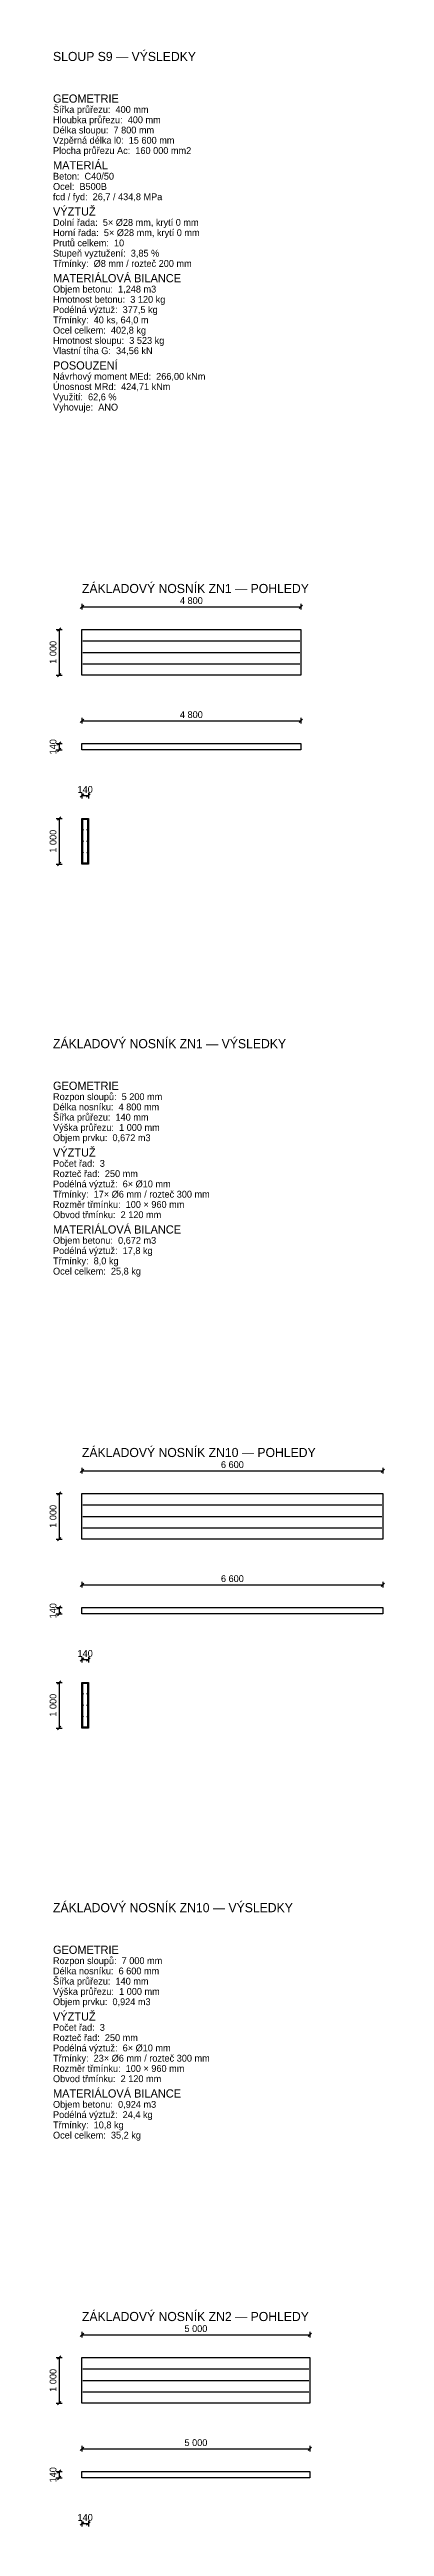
# Model space of a CAD drawing. Header units: millimetres. Extents: x -309 to 21690, y -1871722 to 127.
# Drawn here: x -77 to 7272, y -645908 to -591610 of the extents above; entities that cross this region are included whole.
import ezdxf
from ezdxf.enums import TextEntityAlignment as Align

# ---------------------------------------------------------------- set-up
doc = ezdxf.new("R2010")
doc.units = ezdxf.units.MM
for name, color, linetype in [('OPTICORS_BETON', 7, 'CONTINUOUS'), ('OPTICORS_KOTY', 3, 'CONTINUOUS'), ('OPTICORS_VYZTUZ', 1, 'CONTINUOUS')]:
    doc.layers.add(name, color=color, linetype=linetype)

msp = doc.modelspace()

# ---------------------------------------------------------------- linework, layer by layer
at = {"layer": 'OPTICORS_BETON'}
for points in [[(635, -604325), (5435, -604325), (5435, -605325), (635, -605325)], [(635, -606825), (5435, -606825), (5435, -606965), (635, -606965)], [(635, -608465), (775, -608465), (775, -609465), (635, -609465)], [(635, -623265), (7235, -623265), (7235, -624265), (635, -624265)], [(635, -625765), (7235, -625765), (7235, -625905), (635, -625905)], [(635, -627405), (775, -627405), (775, -628405), (635, -628405)], [(635, -642205), (5635, -642205), (5635, -643205), (635, -643205)], [(635, -644705), (5635, -644705), (5635, -644845), (635, -644845)]]:
    msp.add_lwpolyline(points, close=True, dxfattribs=at)
at = {"layer": 'OPTICORS_KOTY'}
for p, q in [((635, -603762.5), (635, -603887.5)), ((5435, -603762.5), (5435, -603887.5)), ((72.5, -604325), (197.5, -604325)), ((97.5, -604362.5), (172.5, -604287.5)), ((135, -604325), (135, -605325)), ((597.5, -603862.5), (672.5, -603787.5)), ((635, -603825), (5435, -603825)), ((5397.5, -603862.5), (5472.5, -603787.5)), ((72.5, -605325), (197.5, -605325)), ((97.5, -605362.5), (172.5, -605287.5)), ((597.5, -606362.5), (672.5, -606287.5)), ((635, -606262.5), (635, -606387.5)), ((635, -606325), (5435, -606325)), ((5397.5, -606362.5), (5472.5, -606287.5)), ((5435, -606262.5), (5435, -606387.5)), ((72.5, -606825), (197.5, -606825)), ((72.5, -606965), (197.5, -606965)), ((97.5, -606862.5), (172.5, -606787.5)), ((97.5, -607002.5), (172.5, -606927.5)), ((135, -606825), (135, -606965)), ((597.5, -608002.5), (672.5, -607927.5)), ((635, -607902.5), (635, -608027.5)), ((635, -607965), (775, -607965)), ((737.5, -608002.5), (812.5, -607927.5)), ((775, -607902.5), (775, -608027.5)), ((72.5, -608465), (197.5, -608465)), ((97.5, -608502.5), (172.5, -608427.5)), ((135, -608465), (135, -609465)), ((72.5, -609465), (197.5, -609465)), ((97.5, -609502.5), (172.5, -609427.5)), ((597.5, -622802.5), (672.5, -622727.5)), ((635, -622702.5), (635, -622827.5)), ((635, -622765), (7235, -622765)), ((7197.5, -622802.5), (7272.5, -622727.5)), ((7235, -622702.5), (7235, -622827.5)), ((72.5, -623265), (197.5, -623265)), ((97.5, -623302.5), (172.5, -623227.5)), ((135, -623265), (135, -624265)), ((72.5, -624265), (197.5, -624265)), ((97.5, -624302.5), (172.5, -624227.5)), ((597.5, -625302.5), (672.5, -625227.5)), ((635, -625202.5), (635, -625327.5)), ((635, -625265), (7235, -625265)), ((7197.5, -625302.5), (7272.5, -625227.5)), ((7235, -625202.5), (7235, -625327.5)), ((72.5, -625765), (197.5, -625765)), ((72.5, -625905), (197.5, -625905)), ((97.5, -625802.5), (172.5, -625727.5)), ((97.5, -625942.5), (172.5, -625867.5)), ((135, -625765), (135, -625905)), ((597.5, -626942.5), (672.5, -626867.5)), ((635, -626842.5), (635, -626967.5)), ((635, -626905), (775, -626905)), ((737.5, -626942.5), (812.5, -626867.5)), ((775, -626842.5), (775, -626967.5)), ((72.5, -627405), (197.5, -627405)), ((97.5, -627442.5), (172.5, -627367.5)), ((135, -627405), (135, -628405)), ((72.5, -628405), (197.5, -628405)), ((97.5, -628442.5), (172.5, -628367.5)), ((597.5, -641742.5), (672.5, -641667.5)), ((635, -641642.5), (635, -641767.5)), ((635, -641705), (5635, -641705)), ((5597.5, -641742.5), (5672.5, -641667.5)), ((5635, -641642.5), (5635, -641767.5)), ((72.5, -642205), (197.5, -642205)), ((97.5, -642242.5), (172.5, -642167.5)), ((135, -642205), (135, -643205)), ((72.5, -643205), (197.5, -643205)), ((97.5, -643242.5), (172.5, -643167.5)), ((597.5, -644242.5), (672.5, -644167.5)), ((635, -644142.5), (635, -644267.5)), ((635, -644205), (5635, -644205)), ((5597.5, -644242.5), (5672.5, -644167.5)), ((5635, -644142.5), (5635, -644267.5)), ((72.5, -644705), (197.5, -644705)), ((72.5, -644845), (197.5, -644845)), ((97.5, -644742.5), (172.5, -644667.5)), ((97.5, -644882.5), (172.5, -644807.5)), ((135, -644705), (135, -644845)), ((597.5, -645882.5), (672.5, -645807.5)), ((635, -645782.5), (635, -645907.5)), ((635, -645845), (775, -645845)), ((737.5, -645882.5), (812.5, -645807.5)), ((775, -645782.5), (775, -645907.5))]:
    msp.add_line(p, q, dxfattribs=at)
at = {"layer": 'OPTICORS_VYZTUZ'}
for p, q in [((655, -604575), (5415, -604575)), ((655, -604825), (5415, -604825)), ((655, -605075), (5415, -605075)), ((655, -623515), (7215, -623515)), ((655, -623765), (7215, -623765)), ((655, -624015), (7215, -624015)), ((655, -642455), (5615, -642455)), ((655, -642705), (5615, -642705)), ((655, -642955), (5615, -642955))]:
    msp.add_line(p, q, dxfattribs=at)
for points in [[(655, -608485), (755, -608485), (755, -609445), (655, -609445)], [(655, -627425), (755, -627425), (755, -628385), (655, -628385)]]:
    msp.add_lwpolyline(points, close=True, dxfattribs=at)
for centre in [(660, -608715), (660, -608965), (660, -609215), (750, -608715), (750, -608965), (750, -609215), (660, -627655), (750, -627655), (660, -627905), (660, -628155), (750, -627905), (750, -628155)]:
    msp.add_circle(centre, 5, dxfattribs=at)

# ---------------------------------------------------------------- texts
at = {"layer": 'OPTICORS_KOTY'}
for s, height, p in [('SLOUP S9 — VÝSLEDKY', 200, (0, -591862.5)), ('Šířka průřezu:  400 mm', 150, (0, -593000)), ('GEOMETRIE', 180, (0, -592775)), ('Hloubka průřezu:  400 mm', 150, (0, -593225)), ('Délka sloupu:  7 800 mm', 150, (0, -593450)), ('Vzpěrná délka l0:  15 600 mm', 150, (0, -593675)), ('Plocha průřezu Ac:  160 000 mm2', 150, (0, -593900)), ('Ocel:  B500B', 150, (0, -594687.5)), ('Beton:  C40/50', 150, (0, -594462.5)), ('MATERIÁL', 180, (0, -594237.5)), ('VÝZTUŽ', 180, (0, -595250)), ('fcd / fyd:  26,7 / 434,8 MPa', 150, (0, -594912.5)), ('Dolní řada:  5× %%c28 mm, krytí 0 mm', 150, (0, -595475)), ('Horní řada:  5× %%c28 mm, krytí 0 mm', 150, (0, -595700)), ('Stupeň vyztužení:  3,85 %', 150, (0, -596150)), ('Prutů celkem:  10', 150, (0, -595925)), ('Třmínky:  %%c8 mm / rozteč 200 mm', 150, (0, -596375)), ('MATERIÁLOVÁ BILANCE', 180, (0, -596712.5)), ('Objem betonu:  1,248 m3', 150, (0, -596937.5)), ('Hmotnost betonu:  3 120 kg', 150, (0, -597162.5)), ('Podélná výztuž:  377,5 kg', 150, (0, -597387.5)), ('Třmínky:  40 ks, 64,0 m', 150, (0, -597612.5)), ('Ocel celkem:  402,8 kg', 150, (0, -597837.5)), ('Vlastní tíha G:  34,56 kN', 150, (0, -598287.5)), ('Hmotnost sloupu:  3 523 kg', 150, (0, -598062.5)), ('Únosnost MRd:  424,71 kNm', 150, (0, -599075)), ('Návrhový moment MEd:  266,00 kNm', 150, (0, -598850)), ('POSOUZENÍ', 180, (0, -598625)), ('Využití:  62,6 %', 150, (0, -599300)), ('Vyhovuje:  ANO', 150, (0, -599525)), ('ZÁKLADOVÝ NOSNÍK ZN1 — POHLEDY', 200, (635, -603525)), ('ZÁKLADOVÝ NOSNÍK ZN1 — VÝSLEDKY', 200, (0, -613502.5)), ('GEOMETRIE', 180, (0, -614415)), ('Rozpon sloupů:  5 200 mm', 150, (0, -614640)), ('Výška průřezu:  1 000 mm', 150, (0, -615315)), ('Šířka průřezu:  140 mm', 150, (0, -615090)), ('Délka nosníku:  4 800 mm', 150, (0, -614865)), ('VÝZTUŽ', 180, (0, -615877.5)), ('Objem prvku:  0,672 m3', 150, (0, -615540)), ('Počet řad:  3', 150, (0, -616102.5)), ('Rozteč řad:  250 mm', 150, (0, -616327.5)), ('Třmínky:  17× %%c6 mm / rozteč 300 mm', 150, (0, -616777.5)), ('Podélná výztuž:  6× %%c10 mm', 150, (0, -616552.5)), ('Obvod třmínku:  2 120 mm', 150, (0, -617227.5)), ('Rozměr třmínku:  100 × 960 mm', 150, (0, -617002.5)), ('MATERIÁLOVÁ BILANCE', 180, (0, -617565)), ('Objem betonu:  0,672 m3', 150, (0, -617790)), ('Podélná výztuž:  17,8 kg', 150, (0, -618015)), ('Třmínky:  8,0 kg', 150, (0, -618240)), ('Ocel celkem:  25,8 kg', 150, (0, -618465)), ('ZÁKLADOVÝ NOSNÍK ZN10 — POHLEDY', 200, (635, -622465)), ('ZÁKLADOVÝ NOSNÍK ZN10 — VÝSLEDKY', 200, (0, -632442.5)), ('GEOMETRIE', 180, (0, -633355)), ('Rozpon sloupů:  7 000 mm', 150, (0, -633580)), ('Délka nosníku:  6 600 mm', 150, (0, -633805)), ('Výška průřezu:  1 000 mm', 150, (0, -634255)), ('Šířka průřezu:  140 mm', 150, (0, -634030)), ('VÝZTUŽ', 180, (0, -634817.5)), ('Objem prvku:  0,924 m3', 150, (0, -634480)), ('Počet řad:  3', 150, (0, -635042.5)), ('Rozteč řad:  250 mm', 150, (0, -635267.5)), ('Třmínky:  23× %%c6 mm / rozteč 300 mm', 150, (0, -635717.5)), ('Podélná výztuž:  6× %%c10 mm', 150, (0, -635492.5)), ('Rozměr třmínku:  100 × 960 mm', 150, (0, -635942.5)), ('Obvod třmínku:  2 120 mm', 150, (0, -636167.5)), ('MATERIÁLOVÁ BILANCE', 180, (0, -636505)), ('Objem betonu:  0,924 m3', 150, (0, -636730)), ('Podélná výztuž:  24,4 kg', 150, (0, -636955)), ('Třmínky:  10,8 kg', 150, (0, -637180)), ('Ocel celkem:  35,2 kg', 150, (0, -637405)), ('ZÁKLADOVÝ NOSNÍK ZN2 — POHLEDY', 200, (635, -641405))]:
    msp.add_text(s, height=height, dxfattribs=at).set_placement(p)
for s, p in [('4 800', (3035, -603690)), ('4 800', (3035, -606190)), ('140', (705, -607830)), ('6 600', (3935, -622630)), ('6 600', (3935, -625130)), ('140', (705, -626770)), ('5 000', (3135, -641570)), ('5 000', (3135, -644070)), ('140', (705, -645710))]:
    msp.add_text(s, height=150, dxfattribs=at).set_placement(p, align=Align.MIDDLE)
for s, p in [('1 000', (0, -604825)), ('140', (0, -606895)), ('1 000', (0, -608965)), ('1 000', (0, -623765)), ('140', (0, -625835)), ('1 000', (0, -627905)), ('1 000', (0, -642705)), ('140', (0, -644775))]:
    msp.add_text(s, height=150, rotation=90, dxfattribs=at).set_placement(p, align=Align.MIDDLE)

doc.saveas('drawing.dxf')
